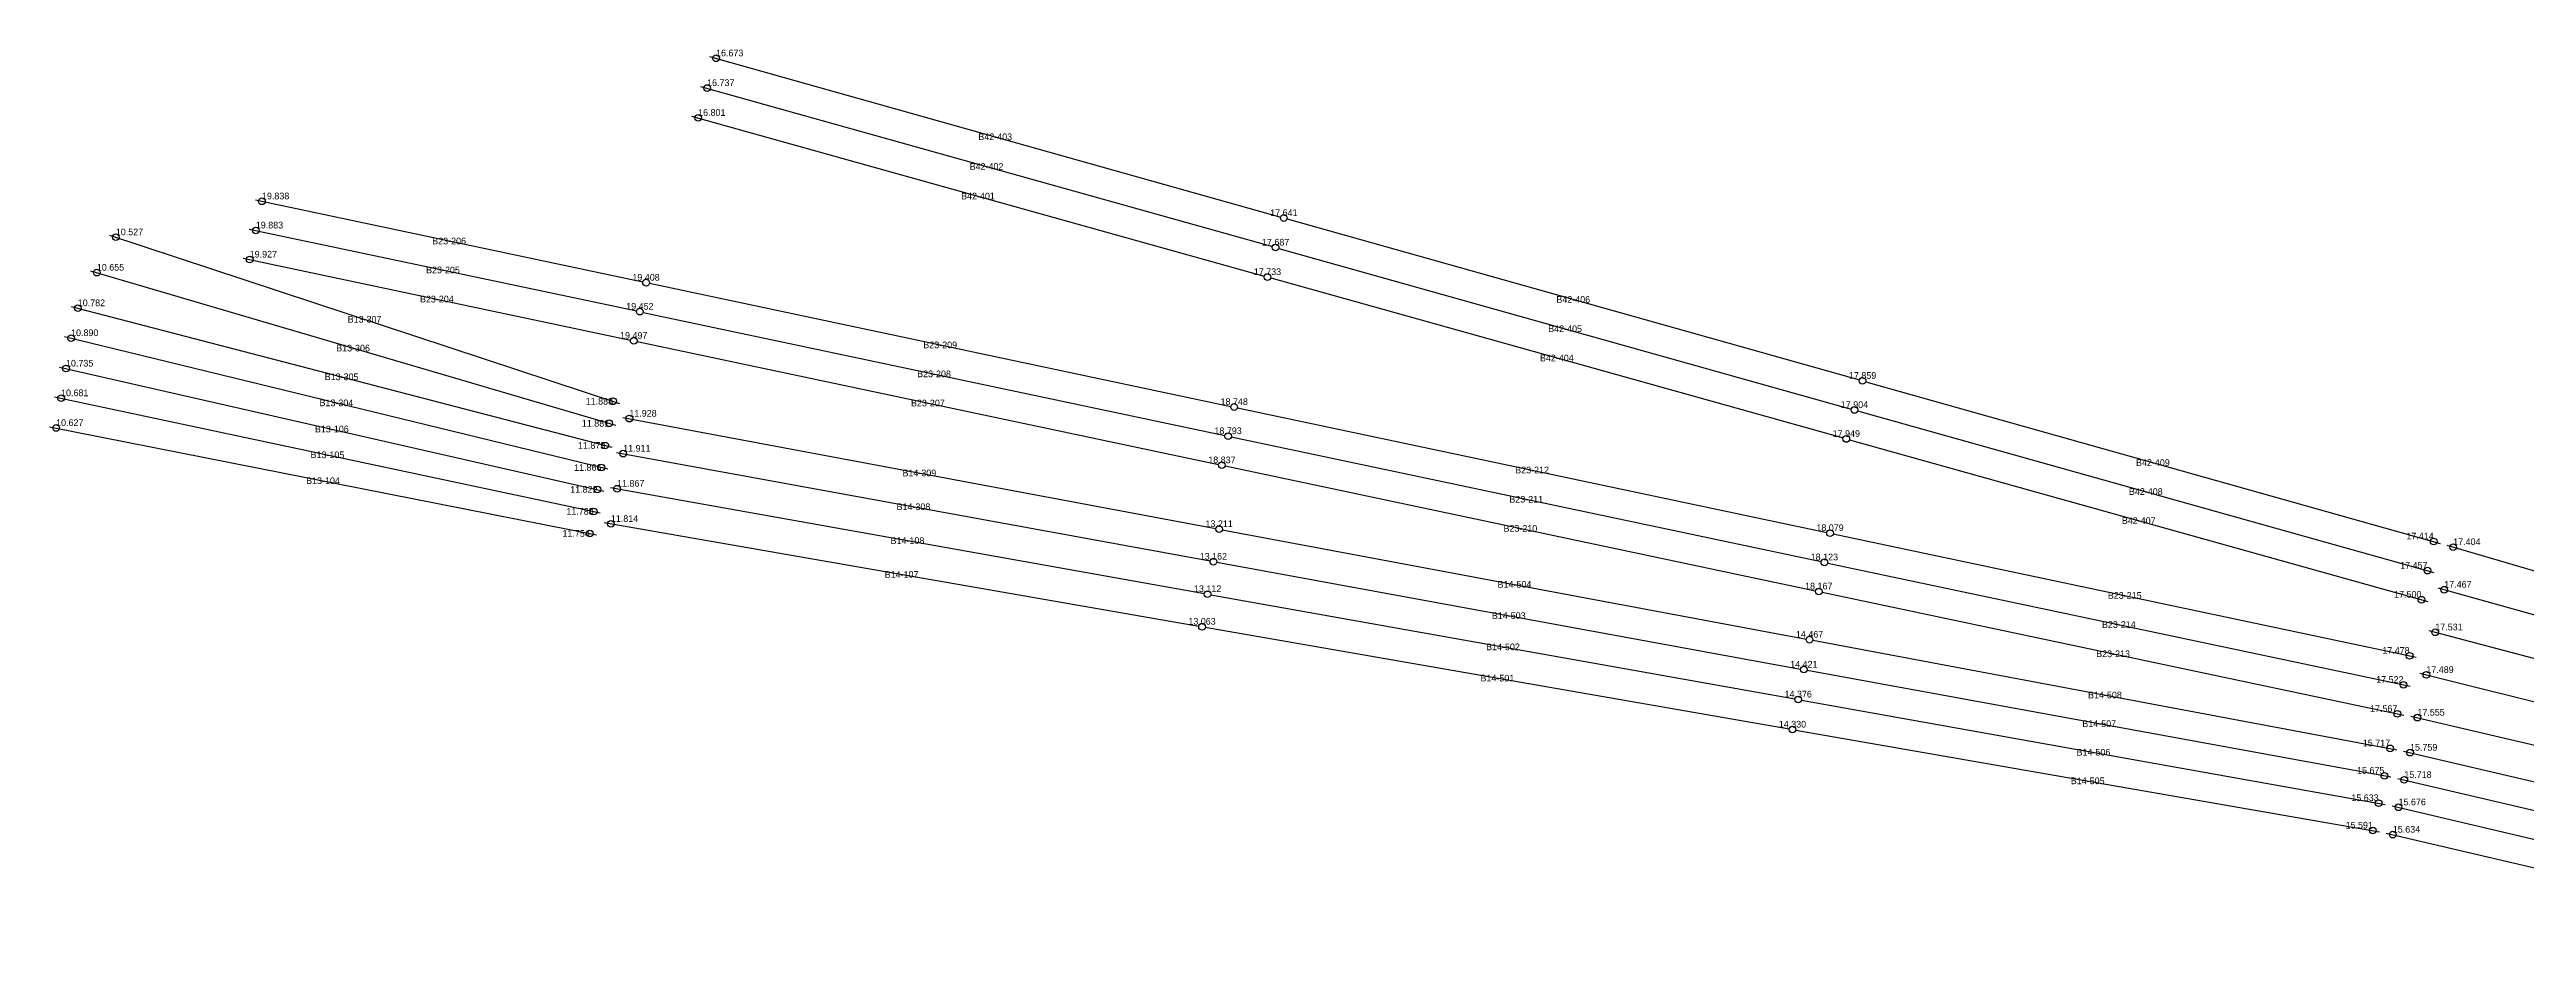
# Model space of a CAD drawing. Header units: metres. Extents: x 570911 to 571441, y 785547 to 785814.
# Drawn here: x 571102.6 to 571288, y 785608.1 to 785675.8 of the extents above; entities that cross this region are included whole.
import ezdxf
from ezdxf.enums import TextEntityAlignment as Align

# ---------------------------------------------------------------- set-up
doc = ezdxf.new("R2010")
doc.units = ezdxf.units.M
for name, color, linetype in [('B13', 2, 'Continuous'), ('B14', 3, 'Continuous'), ('B23', 5, 'Continuous'), ('B42', 7, 'Continuous'), ('B51', 8, 'Continuous'), ('B52', 9, 'Continuous')]:
    doc.layers.add(name, color=color, linetype=linetype)

msp = doc.modelspace()

# ---------------------------------------------------------------- linework, layer by layer
at = {"layer": 'B13'}
for p, q in [((571107.05, 785661.93, 13.45), (571145.22, 785649.33, 14.85)), ((571105.62, 785659.26, 13.58), (571144.93, 785647.69, 14.84)), ((571104.18, 785656.59, 13.71), (571144.64, 785646.06, 14.83)), ((571103.69, 785654.34, 13.82), (571144.35, 785644.42, 14.82)), ((571103.31, 785652.05, 13.67), (571144.06, 785642.77, 14.78)), ((571102.93, 785649.82, 13.61), (571143.78, 785641.13, 14.75)), ((571102.56, 785647.58, 13.56), (571143.49, 785639.49, 14.71))]:
    msp.add_line(p, q, dxfattribs=at)
for centre in [(571107.52, 785661.77, 13.47), (571106.1, 785659.12, 13.6), (571104.67, 785656.46, 13.73), (571104.17, 785654.22, 13.84), (571103.79, 785651.94, 13.68), (571103.42, 785649.72, 13.63), (571144.74, 785649.49, 14.83), (571103.05, 785647.49, 13.57), (571144.45, 785647.84, 14.83), (571144.16, 785646.18, 14.82), (571143.87, 785644.53, 14.81), (571143.58, 785642.89, 14.77), (571143, 785639.59, 14.7), (571143.29, 785641.24, 14.73)]:
    msp.add_circle(centre, 0.25, dxfattribs=at)
at = {"layer": 'B14'}
for p, q in [((571145.47, 785648.28, 14.86), (571189.86, 785639.97, 16.15)), ((571145.01, 785645.66, 14.84), (571189.44, 785637.53, 16.1)), ((571144.55, 785643.03, 14.8), (571189.01, 785635.09, 16.05)), ((571144.08, 785640.4, 14.75), (571188.58, 785632.65, 16)), ((571190.35, 785639.87, 16.16), (571234.07, 785631.68, 17.4)), ((571189.93, 785637.44, 16.11), (571233.64, 785629.44, 17.36)), ((571189.5, 785635, 16.06), (571233.21, 785627.2, 17.31)), ((571189.07, 785632.57, 16.02), (571232.78, 785624.96, 17.27)), ((571234.56, 785631.59, 17.42), (571278.26, 785623.4, 18.68)), ((571234.13, 785629.35, 17.37), (571277.83, 785621.36, 18.63)), ((571233.7, 785627.11, 17.33), (571277.4, 785619.31, 18.59)), ((571233.27, 785624.87, 17.28), (571276.97, 785617.26, 18.55))]:
    msp.add_line(p, q, dxfattribs=at)
for centre in [(571145.96, 785648.19, 14.87), (571145.5, 785645.57, 14.86), (571145.04, 785642.94, 14.81), (571144.58, 785640.31, 14.76), (571190.11, 785639.92, 16.16), (571189.68, 785637.48, 16.11), (571189.25, 785635.05, 16.06), (571188.83, 785632.61, 16.01), (571234.31, 785631.64, 17.41), (571233.88, 785629.4, 17.37), (571233.46, 785627.16, 17.32), (571233.03, 785624.91, 17.27), (571277.77, 785623.5, 18.66), (571277.34, 785621.45, 18.62), (571276.91, 785619.4, 18.58), (571276.48, 785617.35, 18.54)]:
    msp.add_circle(centre, 0.25, dxfattribs=at)
at = {"layer": 'B23'}
for p, q in [((571117.97, 785664.56, 22.79), (571146.97, 785658.42, 22.36)), ((571117.51, 785662.38, 22.84), (571146.51, 785656.25, 22.4)), ((571117.05, 785660.21, 22.88), (571146.05, 785654.07, 22.45)), ((571147.46, 785658.32, 22.35), (571190.99, 785649.11, 21.7)), ((571147, 785656.14, 22.39), (571190.53, 785646.93, 21.74)), ((571146.54, 785653.97, 22.44), (571190.07, 785644.75, 21.79)), ((571191.48, 785649, 21.69), (571235.59, 785639.67, 21.03)), ((571191.02, 785646.83, 21.73), (571235.18, 785637.48, 21.07)), ((571190.56, 785644.65, 21.78), (571234.76, 785635.3, 21.12)), ((571236.08, 785639.57, 21.02), (571279.72, 785630.33, 20.42)), ((571235.67, 785637.38, 21.06), (571279.26, 785628.15, 20.46)), ((571235.25, 785635.19, 21.11), (571278.8, 785625.98, 20.51))]:
    msp.add_line(p, q, dxfattribs=at)
for centre in [(571118.46, 785664.46, 22.78), (571118, 785662.28, 22.83), (571117.54, 785660.1, 22.87), (571147.21, 785658.37, 22.35), (571146.75, 785656.2, 22.4), (571146.29, 785654.02, 22.44), (571191.24, 785649.06, 21.69), (571190.78, 785646.88, 21.74), (571190.32, 785644.7, 21.78), (571235.84, 785639.62, 21.02), (571235.42, 785637.43, 21.07), (571235, 785635.25, 21.11), (571279.23, 785630.43, 20.42), (571278.77, 785628.26, 20.47), (571278.31, 785626.08, 20.51)]:
    msp.add_circle(centre, 0.25, dxfattribs=at)
at = {"layer": 'B42'}
for p, q in [((571151.97, 785675.3, 19.61), (571194.72, 785663.28, 20.58)), ((571151.3, 785673.07, 19.67), (571194.1, 785661.07, 20.63)), ((571150.62, 785670.84, 19.74), (571193.49, 785658.86, 20.67)), ((571195.2, 785663.14, 20.59), (571238.04, 785651.09, 20.8)), ((571194.58, 785660.93, 20.63), (571237.43, 785648.91, 20.85)), ((571193.97, 785658.72, 20.68), (571236.82, 785646.74, 20.89)), ((571238.52, 785650.95, 20.8), (571281.51, 785638.85, 20.35)), ((571237.91, 785648.78, 20.85), (571281.05, 785636.68, 20.4)), ((571237.3, 785646.6, 20.89), (571280.59, 785634.5, 20.44))]:
    msp.add_line(p, q, dxfattribs=at)
for centre in [(571152.45, 785675.17, 19.62), (571151.78, 785672.94, 19.68), (571151.11, 785670.71, 19.75), (571194.96, 785663.21, 20.59), (571194.34, 785661, 20.63), (571193.73, 785658.79, 20.68), (571238.28, 785651.02, 20.8), (571237.67, 785648.84, 20.85), (571237.06, 785646.67, 20.89), (571281.03, 785638.99, 20.36), (571280.57, 785636.81, 20.4), (571280.11, 785634.63, 20.45)]:
    msp.add_circle(centre, 0.25, dxfattribs=at)
at = {"layer": 'B51'}
for p, q in [((571278.77, 785623.3, 18.69), (571317.19, 785614.26, 19.79)), ((571278.34, 785621.25, 18.65), (571316.73, 785612.22, 19.75)), ((571277.91, 785619.2, 18.61), (571316.27, 785610.18, 19.71)), ((571277.48, 785617.16, 18.57), (571315.81, 785608.14, 19.67))]:
    msp.add_line(p, q, dxfattribs=at)
for centre in [(571279.26, 785623.18, 18.7), (571278.83, 785621.14, 18.66), (571278.4, 785619.09, 18.62), (571277.97, 785617.04, 18.58)]:
    msp.add_circle(centre, 0.25, dxfattribs=at)
at = {"layer": 'B52'}
for p, q in [((571282.01, 785638.71, 20.35), (571320.2, 785627.52, 20.32)), ((571281.34, 785635.51, 20.41), (571319.6, 785624.86, 20.38)), ((571280.67, 785632.32, 20.48), (571318.99, 785622.2, 20.43)), ((571279.99, 785629.12, 20.43), (571318.39, 785619.53, 20.43)), ((571279.32, 785625.92, 20.5), (571317.78, 785616.87, 20.48))]:
    msp.add_line(p, q, dxfattribs=at)
for centre in [(571282.49, 785638.57, 20.35), (571281.82, 785635.38, 20.41), (571281.15, 785632.19, 20.48), (571280.48, 785629, 20.43), (571279.81, 785625.8, 20.5)]:
    msp.add_circle(centre, 0.25, dxfattribs=at)

# ---------------------------------------------------------------- texts
for s, p in [('16.673', (571152.45, 785675.17, 19.62)), ('16.737', (571151.78, 785672.94, 19.68)), ('16.801', (571151.11, 785670.71, 19.75)), ('19.838', (571118.46, 785664.46, 22.78)), ('10.527', (571107.52, 785661.77, 13.47)), ('19.883', (571118, 785662.28, 22.83)), ('19.927', (571117.54, 785660.1, 22.87)), ('10.655', (571106.1, 785659.12, 13.6)), ('10.782', (571104.67, 785656.46, 13.73)), ('10.890', (571104.17, 785654.22, 13.84)), ('10.735', (571103.79, 785651.94, 13.68)), ('10.681', (571103.42, 785649.72, 13.63)), ('10.627', (571103.05, 785647.49, 13.57)), ('11.928', (571145.96, 785648.19, 14.87)), ('11.911', (571145.5, 785645.57, 14.86)), ('11.867', (571145.04, 785642.94, 14.81)), ('11.814', (571144.58, 785640.31, 14.76)), ('17.404', (571282.49, 785638.57, 20.35)), ('17.467', (571281.82, 785635.38, 20.41)), ('17.531', (571281.15, 785632.19, 20.48)), ('17.489', (571280.48, 785629, 20.43)), ('17.555', (571279.81, 785625.8, 20.5)), ('15.759', (571279.26, 785623.18, 18.7)), ('15.718', (571278.83, 785621.14, 18.66)), ('15.676', (571278.4, 785619.09, 18.62)), ('15.634', (571277.97, 785617.04, 18.58))]:
    msp.add_text(s, height=0.5).set_placement(p, align=Align.BOTTOM_LEFT)
for s, p in [('17.641', (571194.96, 785663.21, 20.59)), ('17.687', (571194.34, 785661, 20.63)), ('19.408', (571147.21, 785658.37, 22.35)), ('17.733', (571193.73, 785658.79, 20.68)), ('19.452', (571146.75, 785656.2, 22.4)), ('19.497', (571146.29, 785654.02, 22.44)), ('17.859', (571238.28, 785651.02, 20.8)), ('18.748', (571191.24, 785649.06, 21.69)), ('17.904', (571237.67, 785648.84, 20.85)), ('18.793', (571190.78, 785646.88, 21.74)), ('17.949', (571237.06, 785646.67, 20.89)), ('18.837', (571190.32, 785644.7, 21.78)), ('13.211', (571190.11, 785639.92, 16.16)), ('18.079', (571235.84, 785639.62, 21.02)), ('13.162', (571189.68, 785637.48, 16.11)), ('18.123', (571235.42, 785637.43, 21.07)), ('13.112', (571189.25, 785635.05, 16.06)), ('18.167', (571235, 785635.25, 21.11)), ('13.063', (571188.83, 785632.61, 16.01)), ('14.467', (571234.31, 785631.64, 17.41)), ('14.421', (571233.88, 785629.4, 17.37)), ('14.376', (571233.46, 785627.16, 17.32)), ('14.330', (571233.03, 785624.91, 17.27))]:
    msp.add_text(s, height=0.5).set_placement(p, align=Align.BOTTOM_CENTER)
for s, p in [('11.888', (571144.74, 785649.49, 14.83)), ('11.881', (571144.45, 785647.84, 14.83)), ('11.873', (571144.16, 785646.18, 14.82)), ('11.866', (571143.87, 785644.53, 14.81)), ('11.822', (571143.58, 785642.89, 14.77)), ('11.754', (571143, 785639.59, 14.7)), ('11.788', (571143.29, 785641.24, 14.73))]:
    msp.add_text(s, height=0.5).set_placement(p, align=Align.MIDDLE_RIGHT)
for s, p in [('17.414', (571281.03, 785638.99, 20.36)), ('17.457', (571280.57, 785636.81, 20.4)), ('17.500', (571280.11, 785634.63, 20.45)), ('17.478', (571279.23, 785630.43, 20.42)), ('17.522', (571278.77, 785628.26, 20.47)), ('17.567', (571278.31, 785626.08, 20.51)), ('15.717', (571277.77, 785623.5, 18.66)), ('15.675', (571277.34, 785621.45, 18.62)), ('15.633', (571276.91, 785619.4, 18.58)), ('15.591', (571276.48, 785617.35, 18.54))]:
    msp.add_text(s, height=0.5).set_placement(p, align=Align.BOTTOM_RIGHT)
at = {"layer": 'B13'}
for s, p in [('B13-307', (571126.14, 785655.63, 13.45)), ('B13-306', (571125.28, 785653.47, 13.58)), ('B13-305', (571124.42, 785651.32, 13.71)), ('B13-304', (571124.03, 785649.37, 13.82)), ('B13-106', (571123.69, 785647.41, 13.67)), ('B13-105', (571123.36, 785645.48, 13.61)), ('B13-104', (571123.03, 785643.54, 13.56))]:
    msp.add_text(s, height=0.5, dxfattribs=at).set_placement(p, align=Align.MIDDLE_CENTER)
at = {"layer": 'B14'}
for s, p in [('B14-309', (571167.67, 785644.12, 14.86)), ('B14-308', (571167.23, 785641.59, 14.84)), ('B14-108', (571166.78, 785639.06, 14.8)), ('B14-107', (571166.34, 785636.52, 14.75)), ('B14-504', (571212.22, 785635.78, 16.16)), ('B14-503', (571211.79, 785633.44, 16.11)), ('B14-502', (571211.36, 785631.1, 16.06)), ('B14-501', (571210.94, 785628.76, 16.02)), ('B14-508', (571256.42, 785627.5, 17.42)), ('B14-507', (571255.99, 785625.35, 17.37)), ('B14-506', (571255.56, 785623.21, 17.33)), ('B14-505', (571255.13, 785621.07, 17.28))]:
    msp.add_text(s, height=0.5, dxfattribs=at).set_placement(p, align=Align.MIDDLE_CENTER)
at = {"layer": 'B23'}
for s, p in [('B23-206', (571132.47, 785661.49, 22.79)), ('B23-205', (571132.01, 785659.32, 22.84)), ('B23-204', (571131.55, 785657.14, 22.88)), ('B23-209', (571169.23, 785653.71, 22.35)), ('B23-208', (571168.77, 785651.54, 22.39)), ('B23-207', (571168.31, 785649.36, 22.44)), ('B23-212', (571213.54, 785644.34, 21.69)), ('B23-211', (571213.1, 785642.15, 21.73)), ('B23-210', (571212.66, 785639.97, 21.78)), ('B23-215', (571257.9, 785634.95, 21.02)), ('B23-214', (571257.46, 785632.77, 21.06)), ('B23-213', (571257.03, 785630.58, 21.11))]:
    msp.add_text(s, height=0.5, dxfattribs=at).set_placement(p, align=Align.MIDDLE_CENTER)
at = {"layer": 'B42'}
for s, p in [('B42-403', (571173.35, 785669.29, 19.61)), ('B42-402', (571172.7, 785667.07, 19.67)), ('B42-401', (571172.06, 785664.85, 19.74)), ('B42-406', (571216.62, 785657.11, 20.59)), ('B42-405', (571216.01, 785654.92, 20.63)), ('B42-404', (571215.39, 785652.73, 20.68)), ('B42-409', (571260.01, 785644.9, 20.8)), ('B42-408', (571259.48, 785642.73, 20.85)), ('B42-407', (571258.95, 785640.55, 20.89))]:
    msp.add_text(s, height=0.5, dxfattribs=at).set_placement(p, align=Align.MIDDLE_CENTER)

doc.saveas('drawing.dxf')
